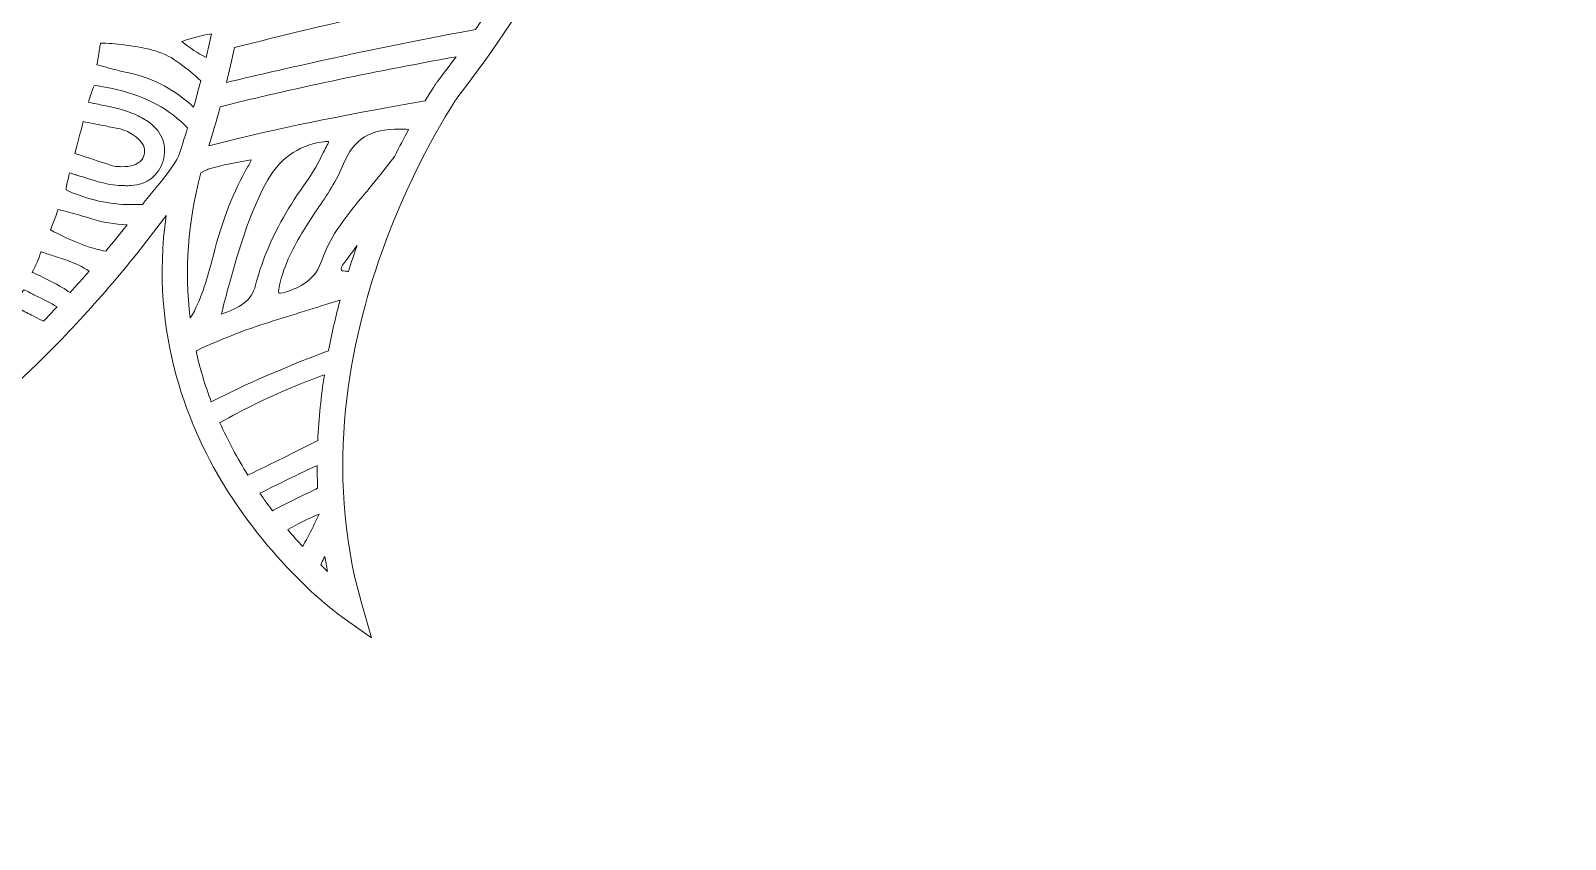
# Model space of a CAD drawing. Extents: x 126 to 8914, y -5970 to -48.
# Drawn here: x 1923 to 2874, y -5970 to -5469 of the extents above; entities that cross this region are included whole.
import ezdxf

# ---------------------------------------------------------------- set-up
doc = ezdxf.new("R2010")
doc.units = 0
doc.header["$MEASUREMENT"] = 0
doc.layers.add('Layer 1', color=7, linetype='Continuous')

# ---------------------------------------------------------------- blocks, each defined once
blk = doc.blocks.new('block 5')
at = {"layer": 'Layer 1', "lineweight": 0}
for points, knots in [([(2818.21, -4035.29), (2764.98, -4085.04), (2703.32, -4112.86), (2639.92, -4115.7), (2556.38, -4119.43), (2474.39, -4091.01), (2412.29, -4065.84), (2390.15, -4056.87), (2367.8, -4047.16), (2346.17, -4037.79), (2337.96, -4034.23), (2329.71, -4030.65), (2321.4, -4027.09), (2370.2, -4027.99), (2425.96, -4026.76), (2512.78, -3944.21), (2568.47, -3891.26), (2641.86, -3817.66), (2625.5, -3731.42), (2622.21, -3714.04), (2610.78, -3672.65), (2559.78, -3632.09), (2565.05, -3641.92), (2601.55, -3712.43), (2569.23, -3767.25), (2553.89, -3793.27), (2526.47, -3811.29), (2469.72, -3823.54), (2455.32, -3826.64), (2439.55, -3829), (2422.5, -3830.6), (2491.63, -3754.35), (2533.44, -3654.19), (2546.8, -3532.56), (2561.6, -3397.97), (2537.78, -3271.79), (2515.19, -3189.65), (2510.53, -3172.76), (2505.39, -3155.8), (2499.9, -3139.21), (2495.8, -3126.87), (2490.71, -3117.41), (2484.71, -3110.84), (2484.71, -3110.84), (2488.77, -3108.46), (2488.77, -3108.46), (2487.91, -3106.99), (2467.22, -3072.31), (2420.27, -3069.9), (2389.9, -3068.35), (2355.8, -3080.81), (2318.9, -3106.96), (2293.41, -3125.04), (2266.47, -3149.76), (2238.33, -3180.89), (2186.61, -3211.53), (2146.15, -3238.95), (2111.02, -3267.11), (2058.71, -3309.06), (2001.06, -3349.19), (1934.05, -3358.54), (1877.14, -3366.49), (1825.98, -3348.74), (1771.81, -3329.95), (1743.84, -3320.25), (1714.92, -3310.21), (1685.21, -3304.09), (1598.29, -3286.15), (1534.59, -3301.57), (1500, -3348.62), (1465.41, -3301.57), (1401.71, -3286.17), (1314.79, -3304.09), (1285.08, -3310.21), (1256.16, -3320.25), (1228.19, -3329.95), (1174.02, -3348.74), (1122.86, -3366.49), (1065.95, -3358.54), (998.94, -3349.19), (941.29, -3309.06), (888.98, -3267.11), (853.85, -3238.95), (813.4, -3211.53), (761.67, -3180.89), (733.53, -3149.76), (706.59, -3125.04), (681.1, -3106.96), (644.2, -3080.81), (610.1, -3068.34), (579.73, -3069.9), (532.78, -3072.31), (512.09, -3106.99), (511.23, -3108.46), (511.23, -3108.46), (515.29, -3110.84), (515.29, -3110.84), (509.29, -3117.41), (504.2, -3126.87), (500.12, -3139.21), (494.6, -3155.81), (489.45, -3172.78), (484.81, -3189.65), (462.22, -3271.79), (438.4, -3397.97), (453.2, -3532.56), (466.56, -3654.19), (508.37, -3754.35), (577.5, -3830.6), (560.45, -3829), (544.68, -3826.64), (530.28, -3823.54), (473.53, -3811.29), (446.11, -3793.27), (430.77, -3767.25), (398.45, -3712.43), (434.95, -3641.92), (440.22, -3632.09), (389.22, -3672.65), (377.79, -3714.04), (374.5, -3731.42), (358.14, -3817.66), (431.53, -3891.26), (487.22, -3944.21), (574.04, -4026.76), (629.8, -4027.99), (678.6, -4027.09), (670.29, -4030.65), (662.04, -4034.23), (653.83, -4037.79), (632.2, -4047.16), (609.85, -4056.87), (587.71, -4065.84), (525.61, -4091.01), (443.59, -4119.44), (360.08, -4115.7), (296.68, -4112.86), (235.02, -4085.04), (181.79, -4035.29), (181.79, -4035.29), (125.56, -3982.7), (125.56, -3982.7), (125.56, -3982.7), (169.91, -4045.63), (169.91, -4045.63), (219.46, -4115.9), (304.09, -4175.64), (385.53, -4197.81), (420.7, -4207.39), (457.65, -4212.84), (496.23, -4214.15), (485.34, -4225.21), (469.98, -4241.91), (452.74, -4264.03), (422.4, -4302.95), (380.42, -4366.57), (352.73, -4448.62), (321.59, -4540.91), (314.53, -4637.18), (331.76, -4734.74), (353.22, -4856.34), (412.66, -4980.18), (508.45, -5102.83), (508.45, -5102.83), (517.04, -5113.81), (517.04, -5113.81), (517.04, -5113.81), (522.08, -5100.8), (522.08, -5100.8), (522.28, -5100.26), (543.72, -5046.12), (606.97, -4986), (618.24, -4975.3), (631.32, -4963.97), (646.37, -4952.46), (644.61, -4982.41), (643.28, -5045.33), (654.68, -5125.3), (663.93, -5190.25), (679.74, -5252.83), (701.65, -5311.3), (729.05, -5384.39), (766.12, -5451.24), (811.85, -5510), (813.74, -5512.77), (839.32, -5550.81), (859.18, -5606.87), (878.01, -5659.98), (895.42, -5740.7), (871.56, -5823.61), (871.56, -5823.61), (865.31, -5845.39), (865.31, -5845.39), (865.31, -5845.39), (883.77, -5832.24), (883.77, -5832.24), (885.33, -5831.13), (922.61, -5804.27), (953.85, -5755.29), (978.49, -5716.64), (1002.96, -5657.53), (992.58, -5583.6), (993.17, -5584.35), (993.72, -5585.04), (994.23, -5585.72), (1015.9, -5614.87), (1039.45, -5642.28), (1064.19, -5667.18), (1108.9, -5712.2), (1155.06, -5746.33), (1201.41, -5768.67), (1255.37, -5794.66), (1309.82, -5804.7), (1363.33, -5798.49), (1378.55, -5829.06), (1404.02, -5852.77), (1428.69, -5875.76), (1454.89, -5900.15), (1479.63, -5923.18), (1492.73, -5953.46), (1492.73, -5953.46), (1500, -5970.23), (1500, -5970.23), (1500, -5970.23), (1507.27, -5953.46), (1507.27, -5953.46), (1520.37, -5923.18), (1545.11, -5900.15), (1571.31, -5875.76), (1595.98, -5852.77), (1621.45, -5829.06), (1636.67, -5798.49), (1690.18, -5804.7), (1744.63, -5794.66), (1798.59, -5768.67), (1844.94, -5746.33), (1891.12, -5712.2), (1935.81, -5667.18), (1960.55, -5642.28), (1984.1, -5614.88), (2005.77, -5585.74), (2006.28, -5585.06), (2006.83, -5584.35), (2007.42, -5583.6), (1997.04, -5657.53), (2021.51, -5716.64), (2046.15, -5755.29), (2077.39, -5804.27), (2114.67, -5831.13), (2116.23, -5832.24), (2116.23, -5832.24), (2134.69, -5845.39), (2134.69, -5845.39), (2134.69, -5845.39), (2128.44, -5823.61), (2128.44, -5823.61), (2104.58, -5740.7), (2121.99, -5659.98), (2140.82, -5606.87), (2160.7, -5550.77), (2186.28, -5512.73), (2188.15, -5510), (2233.88, -5451.24), (2270.95, -5384.39), (2298.34, -5311.3), (2320.26, -5252.83), (2336.07, -5190.25), (2345.32, -5125.3), (2356.72, -5045.33), (2355.39, -4982.41), (2353.63, -4952.46), (2368.68, -4963.97), (2381.76, -4975.3), (2393.03, -4986), (2456.28, -5046.12), (2477.72, -5100.26), (2477.92, -5100.8), (2477.92, -5100.8), (2482.94, -5113.84), (2482.94, -5113.84), (2482.94, -5113.84), (2491.55, -5102.83), (2491.55, -5102.83), (2587.34, -4980.18), (2646.78, -4856.34), (2668.24, -4734.74), (2685.47, -4637.18), (2678.41, -4540.91), (2647.27, -4448.62), (2619.58, -4366.57), (2577.6, -4302.95), (2547.26, -4264.03), (2530.02, -4241.91), (2514.66, -4225.21), (2503.77, -4214.15), (2542.35, -4212.84), (2579.3, -4207.39), (2614.47, -4197.81), (2695.91, -4175.64), (2780.54, -4115.9), (2830.09, -4045.63), (2830.09, -4045.63), (2874.44, -3982.7), (2874.44, -3982.7), (2874.44, -3982.7), (2818.21, -4035.29), (2818.21, -4035.29)], [0, 0, 0, 0, 1, 1, 1, 2, 2, 2, 3, 3, 3, 4, 4, 4, 5, 5, 5, 6, 6, 6, 7, 7, 7, 8, 8, 8, 9, 9, 9, 10, 10, 10, 11, 11, 11, 12, 12, 12, 13, 13, 13, 14, 14, 14, 15, 15, 15, 16, 16, 16, 17, 17, 17, 18, 18, 18, 19, 19, 19, 20, 20, 20, 21, 21, 21, 22, 22, 22, 23, 23, 23, 24, 24, 24, 25, 25, 25, 26, 26, 26, 27, 27, 27, 28, 28, 28, 29, 29, 29, 30, 30, 30, 31, 31, 31, 32, 32, 32, 33, 33, 33, 34, 34, 34, 35, 35, 35, 36, 36, 36, 37, 37, 37, 38, 38, 38, 39, 39, 39, 40, 40, 40, 41, 41, 41, 42, 42, 42, 43, 43, 43, 44, 44, 44, 45, 45, 45, 46, 46, 46, 47, 47, 47, 48, 48, 48, 49, 49, 49, 50, 50, 50, 51, 51, 51, 52, 52, 52, 53, 53, 53, 54, 54, 54, 55, 55, 55, 56, 56, 56, 57, 57, 57, 58, 58, 58, 59, 59, 59, 60, 60, 60, 61, 61, 61, 62, 62, 62, 63, 63, 63, 64, 64, 64, 65, 65, 65, 66, 66, 66, 67, 67, 67, 68, 68, 68, 69, 69, 69, 70, 70, 70, 71, 71, 71, 72, 72, 72, 73, 73, 73, 74, 74, 74, 75, 75, 75, 76, 76, 76, 77, 77, 77, 78, 78, 78, 79, 79, 79, 80, 80, 80, 81, 81, 81, 82, 82, 82, 83, 83, 83, 84, 84, 84, 85, 85, 85, 86, 86, 86, 87, 87, 87, 88, 88, 88, 89, 89, 89, 90, 90, 90, 91, 91, 91, 92, 92, 92, 93, 93, 93, 94, 94, 94, 95, 95, 95, 96, 96, 96, 97, 97, 97, 98, 98, 98, 99, 99, 99, 100, 100, 100, 101, 101, 101, 102, 102, 102, 102]), ([(2199.08, -5468.32), (2199.08, -5468.32), (2195.93, -5468.89), (2195.93, -5468.89), (2162.44, -5475.04), (2129.47, -5481.76), (2097.92, -5488.83), (2078.15, -5493.26), (2061.48, -5497.06), (2044.84, -5501.05), (2046.53, -5494.26), (2048.21, -5487.01), (2049.84, -5479.37), (2049.84, -5479.37), (2051.33, -5479), (2051.33, -5479), (2106.2, -5465.29), (2160.05, -5452.27), (2215.53, -5443.35), (2210.28, -5451.7), (2204.8, -5460.04), (2199.08, -5468.32)], [0, 0, 0, 0, 1, 1, 1, 2, 2, 2, 3, 3, 3, 4, 4, 4, 5, 5, 5, 6, 6, 6, 7, 7, 7, 7]), ([(1965.71, -5483.01), (1965.88, -5481.87), (1966.06, -5480.73), (1966.25, -5479.6), (1966.42, -5478.53), (1966.63, -5477.34), (1966.8, -5476.69), (1967.5, -5476.64), (1968.8, -5476.69), (1969.95, -5476.74), (1969.95, -5476.74), (1970.14, -5476.74), (1970.14, -5476.74), (1972.69, -5476.83), (1975.08, -5476.91), (1977.44, -5477.23), (1977.44, -5477.23), (1980.19, -5477.59), (1980.19, -5477.59), (1991.73, -5479.11), (2002.62, -5480.54), (2012.25, -5486.81), (2017.2, -5490.05), (2022.06, -5493.87), (2027.55, -5498.84), (2027.55, -5498.84), (2028.81, -5499.98), (2028.81, -5499.98), (2027.33, -5505.82), (2025.86, -5511.31), (2024.44, -5516.38), (2023.77, -5515.77), (2023.11, -5515.17), (2022.43, -5514.59), (2010.63, -5504.3), (1997.51, -5497.7), (1983.39, -5494.94), (1979.7, -5494.23), (1975.93, -5493.18), (1972.31, -5492.19), (1969.81, -5491.49), (1967.21, -5490.78), (1964.62, -5490.15), (1964.57, -5490.15), (1964.51, -5490.13), (1964.46, -5490.11), (1964.98, -5487.74), (1965.34, -5485.33), (1965.71, -5483.01)], [0, 0, 0, 0, 1, 1, 1, 2, 2, 2, 3, 3, 3, 4, 4, 4, 5, 5, 5, 6, 6, 6, 7, 7, 7, 8, 8, 8, 9, 9, 9, 10, 10, 10, 11, 11, 11, 12, 12, 12, 13, 13, 13, 14, 14, 14, 15, 15, 15, 16, 16, 16, 16]), ([(2017.22, -5475.68), (2022.84, -5473.56), (2028.84, -5471.97), (2035.47, -5470.85), (2034.44, -5475.9), (2033.38, -5480.81), (2032.29, -5485.52), (2026.87, -5483.12), (2022.11, -5479.56), (2017.22, -5475.68)], [0, 0, 0, 0, 1, 1, 1, 2, 2, 2, 3, 3, 3, 3]), ([(2175.51, -5500.47), (2175.51, -5500.47), (2175.26, -5500.8), (2175.26, -5500.8), (2174.91, -5501.31), (2172.13, -5505.34), (2167.82, -5512.42), (2167.82, -5512.42), (2154.9, -5514.7), (2154.9, -5514.7), (2106.2, -5523.4), (2068.74, -5531.32), (2033.82, -5540.33), (2035.94, -5533.61), (2038.38, -5525.48), (2040.93, -5516.12), (2040.93, -5516.12), (2042.64, -5515.7), (2042.64, -5515.7), (2085.38, -5504.98), (2131.38, -5495.24), (2187.12, -5485.11), (2183.33, -5490.26), (2179.49, -5495.37), (2175.51, -5500.47)], [0, 0, 0, 0, 1, 1, 1, 2, 2, 2, 3, 3, 3, 4, 4, 4, 5, 5, 5, 6, 6, 6, 7, 7, 7, 8, 8, 8, 8]), ([(2000.22, -5567.41), (1997.62, -5570.54), (1995.15, -5573.5), (1993.08, -5576.29), (1993, -5576.4), (1992.9, -5576.51), (1992.82, -5576.62), (1992.82, -5576.62), (1990.21, -5576.73), (1990.21, -5576.73), (1977.12, -5577.24), (1964.2, -5575.1), (1951.79, -5570.37), (1951.79, -5570.37), (1951.19, -5570.13), (1951.19, -5570.13), (1948.6, -5569.15), (1945.92, -5568.12), (1945.56, -5567.57), (1945.27, -5566.92), (1945.98, -5563.83), (1946.6, -5561.11), (1946.95, -5559.59), (1947.31, -5558.04), (1947.6, -5557.18), (1948.42, -5557.36), (1949.83, -5557.79), (1951.19, -5558.21), (1951.19, -5558.21), (1951.41, -5558.28), (1951.41, -5558.28), (1953.08, -5558.78), (1954.72, -5559.32), (1956.37, -5559.86), (1964.2, -5562.39), (1972.31, -5565), (1981.11, -5565.02), (1981.54, -5565.02), (1981.97, -5565.02), (1982.39, -5565.04), (1983.44, -5565.05), (1984.5, -5565.07), (1985.62, -5564.99), (1995.61, -5564.32), (2002.67, -5558.88), (2005.49, -5549.7), (2008.26, -5540.66), (2005.11, -5531.78), (1997.07, -5525.95), (1994.79, -5524.29), (1992.14, -5522.79), (1988.76, -5521.22), (1981.92, -5518.05), (1974.65, -5516.53), (1967.62, -5515.08), (1966.07, -5514.75), (1964.52, -5514.43), (1962.97, -5514.08), (1962.97, -5514.08), (1962.73, -5514.03), (1962.73, -5514.03), (1961.47, -5513.75), (1960.17, -5513.46), (1959.39, -5513.23), (1959.57, -5512.39), (1959.99, -5510.99), (1960.39, -5509.63), (1961.26, -5506.74), (1962.24, -5503.49), (1962.83, -5503.13), (1963.41, -5502.78), (1966.78, -5503.4), (1969.49, -5503.89), (1989.44, -5507.56), (2004.41, -5514.38), (2016.63, -5525.35), (2017.36, -5526.02), (2018.09, -5526.68), (2018.82, -5527.36), (2018.82, -5527.36), (2020.72, -5529.13), (2020.72, -5529.13), (2018.61, -5536.08), (2016.71, -5541.88), (2015.22, -5546.26), (2012.28, -5552.96), (2005.66, -5560.89), (2000.22, -5567.41)], [0, 0, 0, 0, 1, 1, 1, 2, 2, 2, 3, 3, 3, 4, 4, 4, 5, 5, 5, 6, 6, 6, 7, 7, 7, 8, 8, 8, 9, 9, 9, 10, 10, 10, 11, 11, 11, 12, 12, 12, 13, 13, 13, 14, 14, 14, 15, 15, 15, 16, 16, 16, 17, 17, 17, 18, 18, 18, 19, 19, 19, 20, 20, 20, 21, 21, 21, 22, 22, 22, 23, 23, 23, 24, 24, 24, 25, 25, 25, 26, 26, 26, 27, 27, 27, 28, 28, 28, 29, 29, 29, 29]), ([(1956.07, -5525.29), (1960.23, -5526.19), (1964.46, -5527.01), (1968.56, -5527.8), (1971.6, -5528.41), (1974.62, -5528.99), (1977.66, -5529.62), (1980.95, -5530.31), (1983.96, -5531.54), (1986.65, -5533.31), (1988.27, -5534.37), (1989.77, -5535.62), (1991.16, -5537.07), (1993.62, -5539.63), (1994.58, -5542.83), (1993.82, -5545.83), (1993.05, -5548.91), (1990.62, -5551.3), (1987.17, -5552.4), (1985, -5553.1), (1982.69, -5553.24), (1979.43, -5553.27), (1979.23, -5553.26), (1978.86, -5553.26), (1978.47, -5553.24), (1977.06, -5553.23), (1975.48, -5553.2), (1974.08, -5552.74), (1974.08, -5552.74), (1969.35, -5551.14), (1969.35, -5551.14), (1963.27, -5549.11), (1957, -5547.01), (1950.78, -5545.01), (1952.46, -5539.08), (1954.18, -5532.62), (1956.07, -5525.29)], [0, 0, 0, 0, 1, 1, 1, 2, 2, 2, 3, 3, 3, 4, 4, 4, 5, 5, 5, 6, 6, 6, 7, 7, 7, 8, 8, 8, 9, 9, 9, 10, 10, 10, 11, 11, 11, 12, 12, 12, 12]), ([(2149.03, -5546.82), (2149.03, -5546.82), (2140.28, -5558.02), (2140.28, -5558.02), (2138.47, -5560.33), (2136.48, -5562.82), (2134.01, -5565.83), (2132.73, -5567.38), (2131.44, -5568.93), (2130.15, -5570.47), (2119.86, -5582.86), (2109.2, -5595.67), (2103.85, -5611.35), (2100.05, -5622.48), (2092.58, -5627.12), (2082.53, -5630.68), (2078.42, -5632.14), (2077.32, -5631.65), (2077.26, -5631.62), (2077.28, -5631.62), (2076.71, -5630.63), (2077.61, -5626.68), (2080.6, -5613.63), (2087.01, -5601.98), (2092.25, -5593.29), (2094.97, -5588.78), (2098.01, -5584.27), (2100.97, -5579.9), (2107.02, -5570.94), (2113.29, -5561.66), (2117.37, -5551.5), (2123.58, -5536.12), (2134.01, -5529.69), (2152.26, -5530.02), (2152.26, -5530.02), (2152.36, -5530.04), (2152.36, -5530.04), (2152.36, -5530.04), (2152.47, -5530.02), (2152.47, -5530.02), (2156.33, -5529.83), (2157.22, -5530.23), (2157.36, -5530.31), (2157.36, -5530.31), (2157.52, -5530.4), (2157.52, -5530.4), (2154.86, -5535.34), (2151.99, -5540.82), (2149.03, -5546.82)], [0, 0, 0, 0, 1, 1, 1, 2, 2, 2, 3, 3, 3, 4, 4, 4, 5, 5, 5, 6, 6, 6, 7, 7, 7, 8, 8, 8, 9, 9, 9, 10, 10, 10, 11, 11, 11, 12, 12, 12, 13, 13, 13, 14, 14, 14, 15, 15, 15, 16, 16, 16, 16]), ([(2068.85, -5564.23), (2076.9, -5548.83), (2088.69, -5540.18), (2104.9, -5537.79), (2106.67, -5537.54), (2107.59, -5537.63), (2108.02, -5537.73), (2107.95, -5538.11), (2107.76, -5538.89), (2107.08, -5540.18), (2106.37, -5541.54), (2105.66, -5542.94), (2104.95, -5544.31), (2101.81, -5550.44), (2098.57, -5556.77), (2094.59, -5562.28), (2083.53, -5577.62), (2075.3, -5592.09), (2069.42, -5606.68), (2066.75, -5613.32), (2064.56, -5619.98), (2062.82, -5626.74), (2060.26, -5636.67), (2053.06, -5640.73), (2041.61, -5644.72), (2041.91, -5643.57), (2042.2, -5642.44), (2042.48, -5641.32), (2044.02, -5635.37), (2045.46, -5629.75), (2046.99, -5624.25), (2052.47, -5604.58), (2058.68, -5583.73), (2068.85, -5564.23)], [0, 0, 0, 0, 1, 1, 1, 2, 2, 2, 3, 3, 3, 4, 4, 4, 5, 5, 5, 6, 6, 6, 7, 7, 7, 8, 8, 8, 9, 9, 9, 10, 10, 10, 11, 11, 11, 11]), ([(2022.36, -5647.02), (2018.69, -5617.76), (2020.84, -5587.77), (2028.87, -5557.18), (2028.87, -5557.18), (2031.54, -5555.71), (2031.54, -5555.71), (2032.3, -5555.3), (2033.17, -5554.95), (2034.12, -5554.67), (2042.43, -5552.23), (2050.97, -5550.41), (2060.07, -5549.11), (2059.82, -5550.24), (2059.23, -5551.18), (2058.55, -5552.34), (2058.55, -5552.34), (2058.09, -5553.08), (2058.09, -5553.08), (2049.16, -5568.34), (2042.29, -5586.07), (2036.48, -5608.87), (2033.78, -5619.43), (2030.44, -5631.62), (2024.88, -5642.74), (2024.14, -5644.23), (2023.3, -5645.64), (2022.36, -5647.02)], [0, 0, 0, 0, 1, 1, 1, 2, 2, 2, 3, 3, 3, 4, 4, 4, 5, 5, 5, 6, 6, 6, 7, 7, 7, 8, 8, 8, 9, 9, 9, 9]), ([(1970.06, -5605.67), (1970.06, -5605.67), (1968.38, -5605.34), (1968.38, -5605.34), (1957.45, -5603.22), (1947.47, -5598.47), (1935.73, -5592.47), (1936.28, -5590.98), (1936.85, -5589.49), (1937.42, -5587.99), (1938.47, -5585.3), (1939.53, -5582.51), (1940.48, -5579.71), (1942.8, -5580.37), (1945.15, -5580.99), (1947.47, -5581.61), (1951.79, -5582.77), (1956.26, -5583.97), (1960.53, -5585.35), (1968.02, -5587.78), (1975.63, -5589.07), (1983.22, -5589.22), (1978.89, -5594.78), (1974.51, -5600.26), (1970.06, -5605.67)], [0, 0, 0, 0, 1, 1, 1, 2, 2, 2, 3, 3, 3, 4, 4, 4, 5, 5, 5, 6, 6, 6, 7, 7, 7, 8, 8, 8, 8]), ([(1947.93, -5631.33), (1947.93, -5631.33), (1947.11, -5630.79), (1947.11, -5630.79), (1946.9, -5630.65), (1946.7, -5630.49), (1946.48, -5630.35), (1940.3, -5626.34), (1933.68, -5623.15), (1927.29, -5620.06), (1927.29, -5620.06), (1924.76, -5618.84), (1924.76, -5618.84), (1924.66, -5618.79), (1924.57, -5618.75), (1924.49, -5618.7), (1926.59, -5614.55), (1928.37, -5610.45), (1929.74, -5606.49), (1929.82, -5606.29), (1929.9, -5606.11), (1929.95, -5606), (1930.12, -5606.03), (1930.36, -5606.1), (1930.71, -5606.22), (1933.24, -5607.11), (1935.81, -5607.95), (1938.35, -5608.79), (1941, -5609.64), (1943.63, -5610.51), (1946.24, -5611.43), (1951.05, -5613.14), (1955.58, -5615.36), (1959.71, -5618), (1955.83, -5622.51), (1951.89, -5626.95), (1947.93, -5631.33)], [0, 0, 0, 0, 1, 1, 1, 2, 2, 2, 3, 3, 3, 4, 4, 4, 5, 5, 5, 6, 6, 6, 7, 7, 7, 8, 8, 8, 9, 9, 9, 10, 10, 10, 11, 11, 11, 12, 12, 12, 12]), ([(2120.35, -5618.3), (2120.35, -5618.3), (2119.81, -5618.22), (2119.81, -5618.22), (2119.35, -5618.16), (2118.89, -5618.11), (2118.45, -5618.08), (2116.26, -5617.86), (2116.22, -5617.73), (2116.09, -5617.4), (2115.55, -5616.1), (2116.06, -5615.12), (2117.96, -5612.64), (2118.2, -5612.33), (2118.43, -5612.03), (2118.64, -5611.75), (2121, -5608.55), (2123.34, -5605.37), (2125.7, -5602.17), (2123.88, -5607.32), (2122.09, -5612.7), (2120.35, -5618.3)], [0, 0, 0, 0, 1, 1, 1, 2, 2, 2, 3, 3, 3, 4, 4, 4, 5, 5, 5, 6, 6, 6, 7, 7, 7, 7]), ([(1931.39, -5649.06), (1931.39, -5649.06), (1930.53, -5648.62), (1930.53, -5648.62), (1928.71, -5647.65), (1926.86, -5646.73), (1925.01, -5645.81), (1922.24, -5644.44), (1919.37, -5643), (1916.65, -5641.48), (1915.54, -5640.86), (1914.33, -5640.2), (1913.66, -5639.74), (1914.01, -5638.98), (1914.75, -5637.73), (1915.37, -5636.68), (1915.99, -5635.64), (1916.48, -5634.51), (1916.94, -5633.44), (1917.54, -5632.07), (1918.43, -5630.02), (1919.12, -5629.76), (1919.91, -5629.46), (1921.83, -5630.62), (1923.22, -5631.46), (1924.2, -5632.04), (1925.23, -5632.66), (1926.32, -5633.14), (1931.39, -5635.4), (1935.79, -5637.73), (1939.78, -5640.23), (1936.99, -5643.2), (1934.19, -5646.15), (1931.39, -5649.06)], [0, 0, 0, 0, 1, 1, 1, 2, 2, 2, 3, 3, 3, 4, 4, 4, 5, 5, 5, 6, 6, 6, 7, 7, 7, 8, 8, 8, 9, 9, 9, 10, 10, 10, 11, 11, 11, 11]), ([(2108, -5667.33), (2108, -5667.33), (2106.21, -5668.01), (2106.21, -5668.01), (2080.65, -5677.7), (2057.46, -5687.83), (2035.34, -5698.97), (2031.42, -5688.59), (2028.28, -5678.08), (2025.92, -5667.47), (2025.92, -5667.47), (2026.6, -5667.15), (2026.6, -5667.15), (2041.28, -5660.27), (2056.21, -5654.43), (2070.96, -5649.79), (2085.7, -5645.17), (2100.45, -5640.56), (2115.2, -5635.98), (2112.54, -5645.91), (2110.09, -5656.39), (2108, -5667.33)], [0, 0, 0, 0, 1, 1, 1, 2, 2, 2, 3, 3, 3, 4, 4, 4, 5, 5, 5, 6, 6, 6, 7, 7, 7, 7]), ([(2058.09, -5744.51), (2051.41, -5733.81), (2045.62, -5722.97), (2040.73, -5712), (2040.73, -5712), (2040.99, -5711.84), (2040.99, -5711.84), (2048.28, -5707.77), (2054.37, -5704.53), (2060.16, -5701.63), (2073.97, -5694.74), (2088.8, -5688.4), (2105.45, -5682.25), (2103.44, -5695.36), (2102.02, -5709.02), (2101.38, -5723.1), (2101.38, -5723.1), (2099.83, -5723.89), (2099.83, -5723.89), (2086.68, -5730.46), (2073.13, -5737.15), (2058.39, -5744.37), (2058.39, -5744.37), (2058.09, -5744.51), (2058.09, -5744.51)], [0, 0, 0, 0, 1, 1, 1, 2, 2, 2, 3, 3, 3, 4, 4, 4, 5, 5, 5, 6, 6, 6, 7, 7, 7, 8, 8, 8, 8]), ([(2073.35, -5766.55), (2070.71, -5763.1), (2068.08, -5759.5), (2065.47, -5755.75), (2077.05, -5749.86), (2089.01, -5744.05), (2101.02, -5738.47), (2101.02, -5743.14), (2101.1, -5747.84), (2101.29, -5752.59), (2101.29, -5752.59), (2100.07, -5753.16), (2100.07, -5753.16), (2091.25, -5757.4), (2082.44, -5761.81), (2073.84, -5766.29), (2073.84, -5766.29), (2073.35, -5766.55), (2073.35, -5766.55)], [0, 0, 0, 0, 1, 1, 1, 2, 2, 2, 3, 3, 3, 4, 4, 4, 5, 5, 5, 6, 6, 6, 6]), ([(2100.01, -5773.26), (2097.96, -5777.52), (2095.67, -5781.87), (2093.45, -5786.07), (2093.45, -5786.07), (2092.04, -5788.74), (2092.04, -5788.74), (2089.04, -5785.48), (2085.92, -5781.98), (2082.75, -5778.25), (2088.78, -5774.67), (2095.31, -5771.49), (2102.18, -5768.75), (2102.18, -5768.75), (2100.01, -5773.26), (2100.01, -5773.26)], [0, 0, 0, 0, 1, 1, 1, 2, 2, 2, 3, 3, 3, 4, 4, 4, 5, 5, 5, 5]), ([(2103.17, -5800.09), (2103.17, -5800.09), (2103.63, -5799.14), (2103.63, -5799.14), (2104.31, -5797.73), (2104.99, -5796.34), (2105.69, -5794.96), (2106.21, -5798), (2106.77, -5801.06), (2107.38, -5804.11), (2106.04, -5802.86), (2104.61, -5801.5), (2103.17, -5800.09)], [0, 0, 0, 0, 1, 1, 1, 2, 2, 2, 3, 3, 3, 4, 4, 4, 4])]:
    blk.add_open_spline(points, degree=3, knots=knots, dxfattribs=at)

msp = doc.modelspace()

# ---------------------------------------------------------------- block references
at = {"layer": 'Layer 1'}
msp.add_blockref('block 5', (0, 0), dxfattribs=at)

doc.saveas('drawing.dxf')
